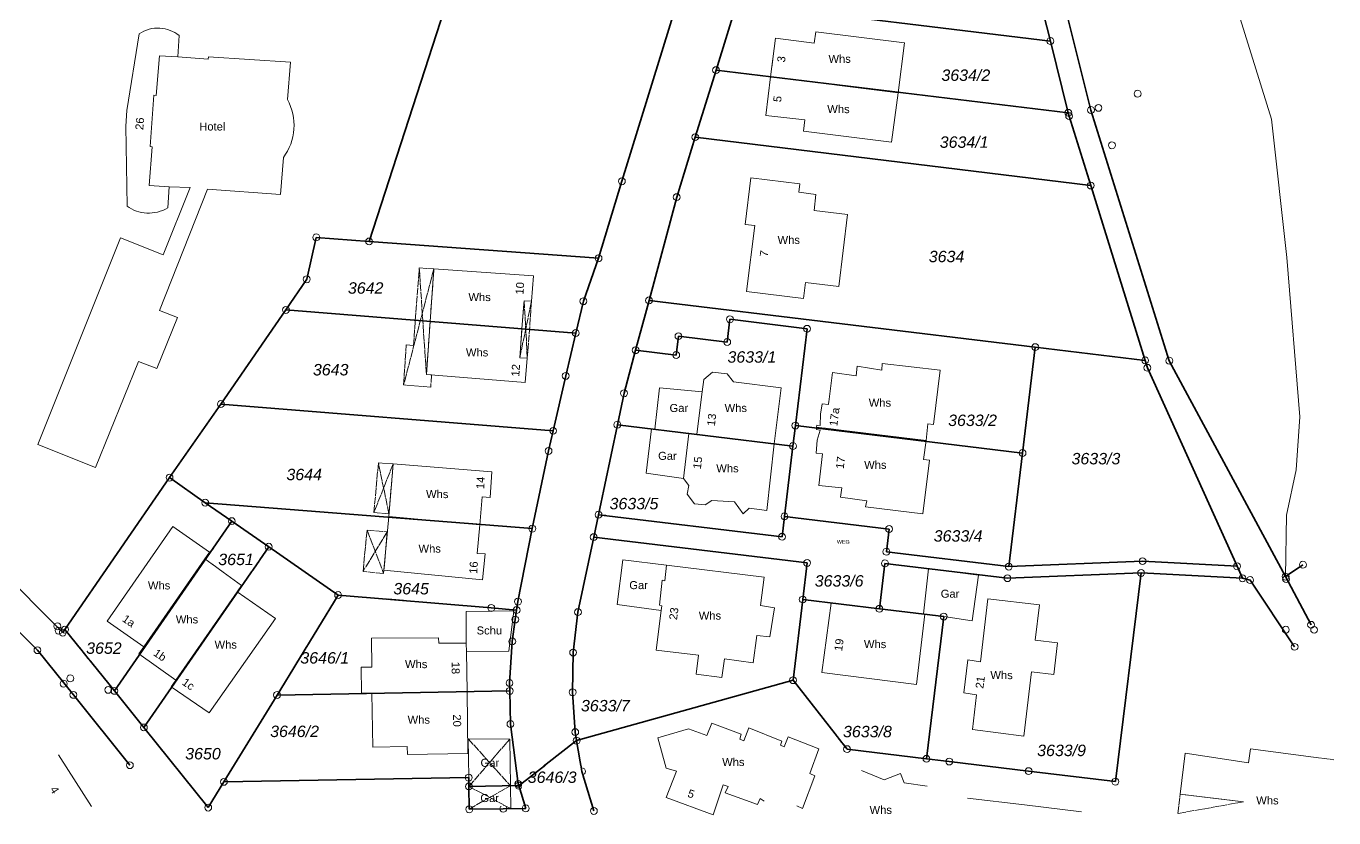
# Model space of a CAD drawing. Header units: metres. Extents: x -154 to 118, y -112 to 159.
# Drawn here: x -56.1 to 115.4, y -111.5 to -7.7 of the extents above; entities that cross this region are included whole.
import ezdxf

# ---------------------------------------------------------------- set-up
doc = ezdxf.new("R2010")
doc.units = ezdxf.units.M
for name, pattern in [('1600.2028', [0]), ('1600.2031', [1.5, 1, 0, 0, -0.5]), ('1600.2505', [0]), ('1600.2507', [0]), ('1600.2515', [0])]:
    doc.linetypes.add(name, pattern=pattern)
doc.layers.get('0').update_dxf_attribs({"color": 1, "linetype": 'CONTINUOUS'})
for name, color, linetype, lineweight in [('Flurstücke_Grenzpunkte', 255, 'CONTINUOUS', 0), ('Gebäude', 255, 'CONTINUOUS', 0), ('Lagebezeichnungen', 255, 'CONTINUOUS', 0), ('Migrationsobjekte', 7, 'CONTINUOUS', 18), ('Vegetation', 255, 'CONTINUOUS', 0), ('Verkehr', 255, 'CONTINUOUS', 0)]:
    doc.layers.add(name, color=color, linetype=linetype, lineweight=lineweight)
doc.styles.add('Flurstücksnummer - K 10 700', font='Arial Italic.ttf')
doc.styles.add('Flurstücksnummer_ Schrägstrich - K 10 700', font='Arial Italic.ttf')
doc.styles.add('Gebäudefunktion (nur BW)', font='Arial.ttf')
doc.styles.add('Sonstiger Text_ Bezeichnung - N 7 380', font='Arial.ttf')
doc.styles.add('Textart 7900', font='Arial.ttf')

# ---------------------------------------------------------------- blocks, each defined once
blk = doc.blocks.new('Grenzpunkt mit Abmarkung (Marke)')
at = {"color": 0, "lineweight": -2}
blk.add_circle((0, 0), 0.5, dxfattribs=at)

msp = doc.modelspace()

# ---------------------------------------------------------------- linework, layer by layer
at = {"layer": 'Flurstücke_Grenzpunkte', "color": 7, "linetype": '1600.2028', "lineweight": 35}
for p, q in [((71.49, 17.26, 0.04), (78.25, -9.62, 0.04)), ((83.57, -18.67, 0.04), (74.35, 18.1, 0.04)), ((-11.14, -35.91, 0.04), (1.89, 4.19, 0.04)), ((22.02, -28.02, 0.04), (29.97, -2.26, 0.04)), ((37.1, -4.63, 0.04), (34.38, -13.43, 0.04)), ((37.1, -4.63, 0.04), (78.25, -9.62, 0.04)), ((78.25, -9.62, 0.04), (80.59, -19.03, 0.04)), ((34.38, -13.43, 0.04), (31.65, -22.23, 0.04)), ((93.85, -51.56, 0.04), (83.57, -18.67, 0.04)), ((80.59, -19.03, 0.04), (80.7, -19.47, 0.04)), ((80.7, -19.47, 0.04), (83.54, -28.58, 0.04)), ((31.65, -22.23, 0.04), (29.22, -30.1, 0.04)), ((18.96, -38.12, 0.04), (22.02, -28.02, 0.04)), ((83.54, -28.58, 0.04), (90.68, -51.52, 0.04)), ((29.22, -30.1, 0.04), (25.59, -43.65, 0.04)), ((-19.32, -40.88, 0.04), (-18.07, -35.38, 0.04)), ((-18.07, -35.38, 0.04), (-11.14, -35.91, 0.04)), ((18.96, -38.12, 0.04), (-11.14, -35.91, 0.04)), ((16.97, -43.75, 0.04), (18.96, -38.12, 0.04)), ((-22.06, -44.9, 0.04), (-19.32, -40.88, 0.04)), ((15.98, -47.93, 0.04), (16.97, -43.75, 0.04)), ((25.59, -43.65, 0.04), (23.83, -50.18, 0.04)), ((-30.59, -57.24, 0.04), (-22.06, -44.9, 0.04)), ((36.2, -46.13, 0.04), (46.32, -47.37, 0.04)), ((14.66, -53.55, 0.04), (15.98, -47.93, 0.04)), ((46.32, -47.37, 0.04), (44.79, -60.07, 0.04)), ((29.15, -50.82, 0.04), (29.45, -48.34, 0.04)), ((23.83, -50.18, 0.04), (22.31, -55.83, 0.04)), ((23.83, -50.18, 0.04), (29.15, -50.82, 0.04)), ((76.26, -49.78, 0.04), (74.59, -63.68, 0.04)), ((76.26, -49.78, 0.04), (90.68, -51.52, 0.04)), ((90.68, -51.52, 0.04), (90.97, -52.49, 0.04)), ((90.97, -52.49, 0.04), (102.74, -78.53, 0.04)), ((109.11, -79.89, 0.04), (93.85, -51.56, 0.04)), ((13.01, -60.76, 0.04), (14.66, -53.55, 0.04)), ((22.31, -55.83, 0.04), (21.44, -59.96, 0.04)), ((-37.32, -66.9, 0.04), (-30.59, -57.24, 0.04)), ((13.01, -60.76, 0.04), (-30.59, -57.24, 0.04)), ((12.4, -63.4, 0.04), (13.01, -60.76, 0.04)), ((44.79, -60.07, 0.04), (44.47, -62.76, 0.04)), ((10.27, -73.59, 0.04), (12.4, -63.4, 0.04)), ((43.36, -71.99, 0.04), (44.47, -62.76, 0.04)), ((72.79, -78.57, 0.04), (74.59, -63.68, 0.04)), ((-32.64, -70.19, 0.04), (-37.32, -66.9, 0.04)), ((-29.15, -72.61, 0.04), (-32.64, -70.19, 0.04)), ((43.36, -71.99, 0.04), (43.04, -74.66, 0.04)), ((57.09, -73.64, 0.04), (43.36, -71.99, 0.04)), ((8.39, -83.17, 0.04), (10.27, -73.59, 0.04)), ((56.73, -76.62, 0.04), (57.09, -73.64, 0.04)), ((18.33, -74.71, 0.04), (16.26, -84.55, 0.04)), ((46.33, -78.09, 0.04), (18.33, -74.71, 0.04)), ((-61.75, -76.77, 0.04), (-51.33, -87.24, 0.04)), ((-15.2, -82.3, 0.04), (-24.31, -75.97, 0.04)), ((-65.97, -78.35, 0.04), (-54.65, -89.54, 0.04)), ((56.54, -78.15, 0.04), (55.81, -84.11, 0.04)), ((72.61, -80.1, 0.04), (56.54, -78.15, 0.04)), ((90.34, -77.86, 0.04), (72.79, -78.57, 0.04)), ((102.74, -78.53, 0.04), (90.34, -77.86, 0.04)), ((102.74, -78.53, 0.04), (103.45, -80.11, 0.04)), ((109.11, -79.89, 0.04), (111.38, -78.33, 0.04)), ((90.15, -79.41, 0.04), (72.61, -80.1, 0.04)), ((86.77, -106.79, 0.04), (90.15, -79.41, 0.04)), ((90.15, -79.41, 0.04), (103.45, -80.11, 0.04)), ((103.45, -80.11, 0.04), (104.44, -80.34, 0.04)), ((104.44, -80.34, 0.04), (110.29, -89.1, 0.04)), ((112.45, -86.21, 0.04), (109.11, -79.89, 0.04)), ((8.22, -84.28, 0.04), (4.89, -84, 0.04)), ((8.22, -84.28, 0.04), (8.39, -83.17, 0.04)), ((45.75, -82.89, 0.04), (44.48, -93.48, 0.04)), ((55.81, -84.11, 0.04), (45.75, -82.89, 0.04)), ((8.04, -85.52, 0.04), (8.22, -84.28, 0.04)), ((16.26, -84.55, 0.04), (15.63, -89.85, 0.04)), ((55.81, -84.11, 0.04), (64.25, -85.13, 0.04)), ((64.25, -85.13, 0.04), (61.99, -103.79, 0.04)), ((-51.33, -87.24, 0.04), (-51.04, -86.84, 0.04)), ((-54.65, -89.54, 0.04), (-49.94, -95.4, 0.04)), ((7.31, -94.89, 0.04), (7.28, -93.85, 0.04)), ((-49.94, -95.4, 0.04), (-42.53, -104.63, 0.04)), ((-44.56, -94.88, 0.04), (-40.69, -99.68, 0.04)), ((7.31, -94.89, 0.04), (-23.22, -95.42, 0.04)), ((7.41, -99.23, 0.04), (7.31, -94.89, 0.04)), ((15.9, -100.29, 0.04), (16.09, -101.4, 0.04)), ((64.98, -104.15, 0.04), (61.99, -103.79, 0.04)), ((1.93, -106.26, 0.04), (-30.19, -106.82, 0.04)), ((1.95, -107.42, 0.04), (1.93, -106.26, 0.04)), ((86.77, -106.79, 0.04), (75.39, -105.41, 0.04)), ((-32.25, -110.19, 0.04), (-30.19, -106.82, 0.04)), ((2, -110.42, 0.04), (1.95, -107.42, 0.04))]:
    msp.add_line(p, q, dxfattribs=at)
at = {"layer": 'Gebäude', "color": 7, "linetype": '1600.2505', "lineweight": 18}
for p, q in [((47.46, -8.4, 0.04), (47.27, -9.88, 0.04)), ((59.09, -9.84, 0.04), (47.46, -8.4, 0.04)), ((-36.25, -11.71, 0.04), (-36.07, -8.9, 0.04)), ((47.27, -9.88, 0.04), (42.16, -9.23, 0.04)), ((58.27, -16.41, 0.04), (59.09, -9.84, 0.04)), ((-32.24, -12, 0.04), (-36.25, -11.71, 0.04)), ((-32.21, -11.67, 0.04), (-32.24, -12, 0.04)), ((-21.45, -12.4, 0.04), (-32.21, -11.67, 0.04)), ((-21.86, -17.28, 0.04), (-21.45, -12.4, 0.04)), ((57.41, -22.87, 0.04), (58.27, -16.41, 0.04)), ((40.91, -19.38, 0.04), (46.02, -19.97, 0.04)), ((46.02, -19.97, 0.04), (45.85, -21.46, 0.04)), ((45.85, -21.46, 0.04), (57.41, -22.87, 0.04)), ((-22.76, -29.74, 0.04), (-22.37, -24.9, 0.04)), ((-38.66, -44.95, 0.04), (-32.32, -29.07, 0.04)), ((-34.6, -28.84, 0.04), (-38.18, -37.66, 0.04)), ((-37.56, -31.5, 0.04), (-37.39, -28.73, 0.04)), ((-37.39, -28.73, 0.04), (-34.6, -28.84, 0.04)), ((-32.32, -29.07, 0.04), (-22.76, -29.74, 0.04)), ((38.93, -27.58, 0.04), (38.22, -33.67, 0.04)), ((45.39, -28.36, 0.04), (38.93, -27.58, 0.04)), ((45.25, -29.45, 0.04), (45.39, -28.36, 0.04)), ((47.49, -29.74, 0.04), (45.25, -29.45, 0.04)), ((47.24, -31.84, 0.04), (47.49, -29.74, 0.04)), ((51.63, -32.36, 0.04), (47.24, -31.84, 0.04)), ((50.47, -41.83, 0.04), (51.63, -32.36, 0.04)), ((38.22, -33.67, 0.04), (39.46, -33.82, 0.04)), ((-43.75, -35.44, 0.04), (-54.61, -62.57, 0.04)), ((-38.18, -37.66, 0.04), (-43.75, -35.44, 0.04)), ((-2.64, -39.51, 0.04), (-3.13, -46.42, 0.04)), ((38.39, -42.49, 0.04), (45.87, -43.39, 0.04)), ((45.87, -43.39, 0.04), (46.12, -41.29, 0.04)), ((46.12, -41.29, 0.04), (50.47, -41.83, 0.04)), ((-39, -52.57, 0.04), (-36.26, -45.89, 0.04)), ((-36.26, -45.89, 0.04), (-38.66, -44.95, 0.04)), ((-3.13, -46.42, 0.04), (-3.62, -53.38, 0.04)), ((8.92, -47.33, 0.04), (-3.13, -46.42, 0.04)), ((-47.04, -65.55, 0.04), (-41.38, -51.66, 0.04)), ((-41.38, -51.66, 0.04), (-39, -52.57, 0.04)), ((33.92, -53.08, 0.04), (32.77, -54.01, 0.04)), ((52.77, -53.55, 0.04), (49.65, -53.1, 0.04)), ((52.9, -52.26, 0.04), (52.77, -53.55, 0.04)), ((56.13, -52.79, 0.04), (52.9, -52.26, 0.04)), ((56.17, -51.91, 0.04), (56.13, -52.79, 0.04)), ((63.78, -52.79, 0.04), (56.17, -51.91, 0.04)), ((32.77, -54.01, 0.04), (32.58, -55.66, 0.04)), ((42.93, -55.11, 0.04), (36.65, -54.33, 0.04)), ((32.58, -55.66, 0.04), (26.94, -55.13, 0.04)), ((42.01, -62.46, 0.04), (42.93, -55.11, 0.04)), ((47.59, -60.02, 0.04), (47.57, -60.27, 0.04)), ((61.95, -62.03, 0.04), (62.16, -59.85, 0.04)), ((62.16, -59.85, 0.04), (62.89, -59.94, 0.04)), ((26.35, -60.55, 0.04), (25.89, -60.5, 0.04)), ((30.82, -61.09, 0.04), (26.35, -60.55, 0.04)), ((47.57, -60.27, 0.04), (47.54, -60.6, 0.04)), ((-54.61, -62.57, 0.04), (-47.04, -65.55, 0.04)), ((41.03, -71.2, 0.04), (42.01, -62.46, 0.04)), ((47.63, -61.98, 0.04), (47.52, -63.68, 0.04)), ((61.61, -64.51, 0.04), (61.95, -62.03, 0.04)), ((-7.99, -65.11, 0.04), (-8.56, -71.98, 0.04)), ((47.52, -63.68, 0.04), (48.36, -63.76, 0.04)), ((48.36, -63.76, 0.04), (47.85, -67.93, 0.04)), ((61.49, -71.66, 0.04), (62.39, -64.62, 0.04)), ((62.39, -64.62, 0.04), (61.61, -64.51, 0.04)), ((30.79, -67.92, 0.04), (30.61, -69.07, 0.04)), ((47.85, -67.93, 0.04), (50.9, -68.26, 0.04)), ((50.9, -68.26, 0.04), (50.71, -69.46, 0.04)), ((30.61, -69.07, 0.04), (31.57, -70.32, 0.04)), ((31.57, -70.32, 0.04), (32.97, -70.47, 0.04)), ((32.97, -70.47, 0.04), (33.83, -69.91, 0.04)), ((33.83, -69.91, 0.04), (36.78, -70.08, 0.04)), ((36.78, -70.08, 0.04), (37.92, -71.66, 0.04)), ((50.71, -69.46, 0.04), (54.16, -69.93, 0.04)), ((54.16, -69.93, 0.04), (54, -70.72, 0.04)), ((-8.56, -71.98, 0.04), (-9.19, -79.05, 0.04)), ((3.38, -73.08, 0.04), (-8.56, -71.98, 0.04)), ((37.92, -71.66, 0.04), (38.73, -70.92, 0.04)), ((38.73, -70.92, 0.04), (41.03, -71.2, 0.04)), ((54, -70.72, 0.04), (61.49, -71.66, 0.04)), ((27.87, -78.39, 0.04), (22.13, -77.68, 0.04)), ((27.87, -78.39, 0.04), (27.65, -80.44, 0.04)), ((40.68, -79.95, 0.04), (27.87, -78.39, 0.04)), ((62.26, -78.86, 0.04), (61.59, -84.79, 0.04)), ((68.81, -79.7, 0.04), (62.26, -78.86, 0.04)), ((27.65, -80.44, 0.04), (27.32, -80.37, 0.04)), ((40.2, -83.66, 0.04), (40.68, -79.95, 0.04)), ((67.99, -85.71, 0.04), (68.81, -79.7, 0.04)), ((-28.46, -81.88, 0.04), (-27.88, -81.04, 0.04)), ((-23.42, -85.39, 0.04), (-28.46, -81.88, 0.04)), ((42.03, -83.98, 0.04), (40.2, -83.66, 0.04)), ((41.45, -87.81, 0.04), (42.03, -83.98, 0.04)), ((55.81, -84.11, 0.04), (49.49, -83.35, 0.04)), ((76.81, -83.61, 0.04), (70.06, -82.81, 0.04)), ((76.26, -88.23, 0.04), (76.81, -83.61, 0.04)), ((7.85, -84.39, 0.04), (1.58, -84.48, 0.04)), ((1.58, -84.48, 0.04), (1.58, -84.65, 0.04)), ((61.59, -84.79, 0.04), (55.81, -84.11, 0.04)), ((60.68, -94.04, 0.04), (61.77, -84.81, 0.04)), ((61.77, -84.81, 0.04), (61.59, -84.79, 0.04)), ((61.77, -84.81, 0.04), (64.25, -85.13, 0.04)), ((64.25, -85.13, 0.04), (67.99, -85.71, 0.04)), ((-2.02, -87.93, 0.04), (-10.83, -87.98, 0.04)), ((-10.83, -87.98, 0.04), (-10.79, -91.76, 0.04)), ((-2.01, -88.64, 0.04), (-2.02, -87.93, 0.04)), ((39.26, -91.22, 0.04), (39.72, -87.62, 0.04)), ((39.72, -87.62, 0.04), (41.45, -87.81, 0.04)), ((79.19, -88.59, 0.04), (76.26, -88.23, 0.04)), ((78.68, -92.74, 0.04), (79.19, -88.59, 0.04)), ((26.53, -89.53, 0.04), (32.08, -90.19, 0.04)), ((32.08, -90.19, 0.04), (31.75, -92.69, 0.04)), ((35.15, -93.14, 0.04), (35.47, -90.68, 0.04)), ((35.47, -90.68, 0.04), (39.26, -91.22, 0.04)), ((48.27, -92.47, 0.04), (60.68, -94.04, 0.04)), ((75.75, -92.37, 0.04), (78.68, -92.74, 0.04)), ((31.75, -92.69, 0.04), (35.15, -93.14, 0.04)), ((-12.15, -95.18, 0.04), (-10.79, -95.17, 0.04)), ((1.71, -94.98, 0.04), (-10.79, -95.17, 0.04)), ((-10.79, -95.17, 0.04), (-10.67, -102.26, 0.04)), ((33.83, -99.1, 0.04), (33.15, -100.75, 0.04)), ((37.69, -100.57, 0.04), (33.83, -99.1, 0.04)), ((1.86, -101.16, 0.04), (1.93, -106.26, 0.04)), ((7.32, -101.2, 0.04), (1.86, -101.16, 0.04)), ((7.4, -107.33, 0.04), (7.32, -101.2, 0.04)), ((30.75, -99.85, 0.04), (26.76, -101.03, 0.04)), ((26.76, -101.03, 0.04), (27.82, -105.01, 0.04)), ((33.15, -100.75, 0.04), (30.75, -99.85, 0.04)), ((37.5, -101.2, 0.04), (37.69, -100.57, 0.04)), ((38.01, -101.44, 0.04), (37.5, -101.2, 0.04)), ((38.66, -99.72, 0.04), (38.01, -101.44, 0.04)), ((43.01, -101.47, 0.04), (38.66, -99.72, 0.04)), ((43.83, -100.91, 0.04), (43.31, -102.21, 0.04)), ((47.88, -102.49, 0.04), (43.83, -100.91, 0.04)), ((68.02, -99.94, 0.04), (74.74, -100.8, 0.04)), ((-10.67, -102.26, 0.04), (-6.14, -102.19, 0.04)), ((-6.14, -102.19, 0.04), (-6.12, -103.22, 0.04)), ((42.83, -102.02, 0.04), (43.01, -101.47, 0.04)), ((43.31, -102.21, 0.04), (42.83, -102.02, 0.04)), ((46.7, -105.71, 0.04), (47.88, -102.49, 0.04)), ((104.51, -102.47, 0.04), (104.25, -104.3, 0.04)), ((112.77, -103.57, 0.04), (104.51, -102.47, 0.04)), ((-6.12, -103.22, 0.04), (1.83, -103.09, 0.04)), ((95.95, -103.04, 0.04), (95.29, -108.44, 0.04)), ((104.25, -104.3, 0.04), (95.95, -103.04, 0.04)), ((1.93, -106.26, 0.04), (1.95, -107.42, 0.04)), ((27.82, -105.01, 0.04), (29.17, -105.41, 0.04)), ((45.73, -110.3, 0.04), (47.36, -106.02, 0.04)), ((47.36, -106.02, 0.04), (46.7, -105.71, 0.04)), ((56.44, -106.53, 0.04), (53.45, -105.33, 0.04)), ((58.59, -105.73, 0.04), (56.44, -106.53, 0.04)), ((59.08, -106.96, 0.04), (58.59, -105.73, 0.04)), ((1.95, -107.42, 0.04), (1.97, -110.39, 0.04)), ((7.44, -110.33, 0.04), (7.4, -107.33, 0.04)), ((34.02, -111.15, 0.04), (35.33, -107.21, 0.04)), ((35.33, -107.21, 0.04), (35.97, -107.41, 0.04)), ((35.97, -107.41, 0.04), (35.59, -108.26, 0.04)), ((62.08, -107.38, 0.04), (59.08, -106.96, 0.04)), ((35.59, -108.26, 0.04), (39.8, -109.79, 0.04)), ((39.8, -109.79, 0.04), (40.15, -109.02, 0.04)), ((40.15, -109.02, 0.04), (40.7, -109.36, 0.04)), ((74.86, -109.83, 0.04), (67.38, -108.94, 0.04)), ((95.29, -108.44, 0.04), (103.58, -109.44, 0.04)), ((44.97, -109.98, 0.04), (45.73, -110.3, 0.04)), ((82.31, -110.73, 0.04), (74.86, -109.83, 0.04))]:
    msp.add_line(p, q, dxfattribs=at)
for centre, radius, start, end in [((-38.87, -12.26, 0.04), 4.34, 86.1697, 124.4106), ((-38.83, -12.3, 0.04), 4.38, 50.9568, 86.773), ((-28.01, -20.68, 0.04), 7.03, 355.9942, 28.9481), ((-28.04, -20.7, 0.04), 7.05, 323.4648, 356.1963), ((-40.09, -27.42, 0.04), 4.77, 233.8873, 267.2371), ((-40.05, -27.39, 0.04), 4.81, 266.7966, 301.2289)]:
    msp.add_arc(centre, radius, start, end, dxfattribs=at)
at = {"layer": 'Migrationsobjekte', "color": 7, "linetype": '1600.2507', "lineweight": 18}
for p, q in [((-38.66, -11.54, 0.04), (-39.06, -16.75, 0.04)), ((-36.25, -11.71, 0.04), (-38.66, -11.54, 0.04)), ((-39.06, -16.75, 0.04), (-39.39, -16.72, 0.04)), ((-39.58, -23.51, 0.04), (-39.99, -28.56, 0.04)), ((-39.87, -23.47, 0.04), (-39.58, -23.51, 0.04)), ((-39.99, -28.56, 0.04), (-37.39, -28.73, 0.04))]:
    msp.add_line(p, q, dxfattribs=at)
at = {"layer": 'Migrationsobjekte', "color": 7, "linetype": '1600.2031', "lineweight": 18}
for p, q in [((-5.32, -49.56, 0.04), (-4.56, -39.37, 0.04)), ((-3.62, -53.38, 0.04), (-4.56, -39.37, 0.04)), ((-4.56, -39.37, 0.04), (-2.64, -39.51, 0.04)), ((-2.64, -39.51, 0.04), (-6.61, -54.73, 0.04)), ((-2.64, -39.51, 0.04), (-3.13, -46.42, 0.04)), ((-3.13, -46.42, 0.04), (-3.62, -53.38, 0.04)), ((-6.61, -54.73, 0.04), (-6.28, -49.46, 0.04)), ((-6.28, -49.46, 0.04), (-5.32, -49.56, 0.04)), ((-3.05, -55.03, 0.04), (-6.61, -54.73, 0.04)), ((-3.62, -53.38, 0.04), (-2.96, -53.43, 0.04)), ((-2.96, -53.43, 0.04), (-3.05, -55.03, 0.04)), ((-10.51, -71.49, 0.04), (-9.92, -64.98, 0.04)), ((-7.99, -65.11, 0.04), (-10.51, -71.49, 0.04)), ((-9.92, -64.98, 0.04), (-8, -65.11, 0.04)), ((-8.53, -71.65, 0.04), (-9.92, -64.98, 0.04)), ((-8, -65.11, 0.04), (-8.53, -71.65, 0.04)), ((-8.53, -71.65, 0.04), (-10.51, -71.49, 0.04)), ((-11.94, -79.2, 0.04), (-11.41, -73.8, 0.04)), ((-11.41, -73.8, 0.04), (-8.75, -74.02, 0.04)), ((-8.75, -74.02, 0.04), (-9.19, -79.05, 0.04)), ((112.77, -103.57, 0.04), (115.44, -103.92, 0.04)), ((94.97, -110.97, 0.04), (95.29, -108.44, 0.04)), ((103.58, -109.44, 0.04), (94.97, -110.97, 0.04)), ((95.29, -108.44, 0.04), (103.58, -109.44, 0.04))]:
    msp.add_line(p, q, dxfattribs=at)
at = {"layer": 'Vegetation', "color": 253, "linetype": '1600.2515', "lineweight": 18, "true_color": 0x999999}
for p, q in [((101.67, -1.89, 0.04), (107.25, -19.86, 0.04)), ((107.25, -19.86, 0.04), (109.27, -38, 0.04)), ((109.27, -38, 0.04), (110.97, -58.91, 0.04)), ((110.97, -58.91, 0.04), (110.51, -65.88, 0.04)), ((110.51, -65.88, 0.04), (109.23, -71.81, 0.04)), ((109.23, -71.81, 0.04), (109.11, -79.89, 0.04)), ((109.11, -79.89, 0.04), (111.38, -78.33, 0.04))]:
    msp.add_line(p, q, dxfattribs=at)
at = {"layer": 'Verkehr', "color": 253, "linetype": '1600.2515', "lineweight": 18, "true_color": 0x999999}
for p, q in [((71.49, 17.26, 0.04), (78.25, -9.62, 0.04)), ((83.57, -18.67, 0.04), (74.35, 18.1, 0.04)), ((78.25, -9.62, 0.04), (80.59, -19.03, 0.04)), ((93.85, -51.56, 0.04), (83.57, -18.67, 0.04)), ((80.59, -19.03, 0.04), (80.7, -19.47, 0.04)), ((80.7, -19.47, 0.04), (83.54, -28.58, 0.04)), ((83.54, -28.58, 0.04), (90.68, -51.52, 0.04)), ((90.68, -51.52, 0.04), (90.97, -52.49, 0.04)), ((90.97, -52.49, 0.04), (102.74, -78.53, 0.04)), ((109.11, -79.89, 0.04), (93.85, -51.56, 0.04)), ((43.36, -71.99, 0.04), (43.04, -74.66, 0.04)), ((57.09, -73.64, 0.04), (43.36, -71.99, 0.04)), ((56.73, -76.62, 0.04), (57.09, -73.64, 0.04)), ((-65.97, -78.35, 0.04), (-54.65, -89.54, 0.04)), ((90.34, -77.86, 0.04), (72.79, -78.57, 0.04)), ((102.74, -78.53, 0.04), (90.34, -77.86, 0.04)), ((102.74, -78.53, 0.04), (103.45, -80.11, 0.04)), ((90.15, -79.41, 0.04), (103.45, -80.11, 0.04)), ((103.45, -80.11, 0.04), (104.44, -80.34, 0.04)), ((104.44, -80.34, 0.04), (110.29, -89.1, 0.04)), ((112.45, -86.21, 0.04), (109.11, -79.89, 0.04)), ((-54.65, -89.54, 0.04), (-49.94, -95.4, 0.04)), ((-49.94, -95.4, 0.04), (-42.53, -104.63, 0.04))]:
    msp.add_line(p, q, dxfattribs=at)

# ---------------------------------------------------------------- block references
at = {"layer": 'Flurstücke_Grenzpunkte', "color": 7, "lineweight": 18, "xscale": 0.9, "yscale": 0.9, "zscale": 0.9}
for p in [(78.25, -9.62, 0.04), (34.38, -13.43, 0.04), (89.69, -16.53, 0.04), (80.59, -19.03, 0.04), (83.57, -18.67, 0.04), (84.55, -18.39, 0.04), (80.7, -19.47, 0.04), (31.65, -22.23, 0.04), (86.32, -23.3, 0.04), (22.02, -28.02, 0.04), (83.54, -28.58, 0.04), (29.22, -30.1, 0.04), (-18.07, -35.38, 0.04), (-11.14, -35.91, 0.04), (18.96, -38.12, 0.04), (-19.32, -40.88, 0.04), (-22.06, -44.9, 0.04), (16.97, -43.75, 0.04), (25.59, -43.65, 0.04), (36.2, -46.13, 0.04), (15.98, -47.93, 0.04), (29.45, -48.34, 0.04), (46.32, -47.37, 0.04), (23.83, -50.18, 0.04), (35.84, -49.11, 0.04), (76.26, -49.78, 0.04), (29.15, -50.82, 0.04), (90.68, -51.52, 0.04), (93.85, -51.56, 0.04), (14.66, -53.55, 0.04), (90.97, -52.49, 0.04), (22.31, -55.83, 0.04), (-30.59, -57.24, 0.04), (21.44, -59.96, 0.04), (44.79, -60.07, 0.04), (13.01, -60.76, 0.04), (12.4, -63.4, 0.04), (44.47, -62.76, 0.04), (74.59, -63.68, 0.04), (-37.32, -66.9, 0.04), (-32.64, -70.19, 0.04), (18.96, -71.76, 0.04), (43.36, -71.99, 0.04), (-29.15, -72.61, 0.04), (10.27, -73.59, 0.04), (57.09, -73.64, 0.04), (18.33, -74.71, 0.04), (43.04, -74.66, 0.04), (-24.31, -75.97, 0.04), (56.73, -76.62, 0.04), (46.33, -78.09, 0.04), (56.54, -78.15, 0.04), (72.79, -78.57, 0.04), (90.34, -77.86, 0.04), (102.74, -78.53, 0.04), (111.38, -78.33, 0.04), (72.61, -80.1, 0.04), (90.15, -79.41, 0.04), (103.45, -80.11, 0.04), (104.44, -80.34, 0.04), (109.11, -79.89, 0.04), (109.17, -80.22, 0.04), (-15.2, -82.3, 0.04), (4.89, -84, 0.04), (8.22, -84.28, 0.04), (8.39, -83.17, 0.04), (45.75, -82.89, 0.04), (55.81, -84.11, 0.04), (8.04, -85.52, 0.04), (16.26, -84.55, 0.04), (64.25, -85.13, 0.04), (112.45, -86.21, 0.04), (-52.04, -86.41, 0.04), (-51.88, -86.97, 0.04), (-51.33, -87.24, 0.04), (-51.04, -86.84, 0.04), (109.13, -86.85, 0.04), (112.85, -86.87, 0.04), (-54.65, -89.54, 0.04), (7.64, -88.39, 0.04), (110.29, -89.1, 0.04), (15.63, -89.85, 0.04), (-51.22, -93.94, 0.04), (-50.34, -93.24, 0.04), (-45.37, -94.75, 0.04), (7.28, -93.85, 0.04), (44.48, -93.48, 0.04), (-49.94, -95.4, 0.04), (-44.56, -94.88, 0.04), (-23.22, -95.42, 0.04), (7.31, -94.89, 0.04), (15.56, -95.06, 0.04), (-40.69, -99.68, 0.04), (7.41, -99.23, 0.04), (15.9, -100.29, 0.04), (16.09, -101.4, 0.04), (51.57, -102.52, 0.04), (-42.53, -104.63, 0.04), (61.99, -103.79, 0.04), (64.98, -104.15, 0.04), (-30.19, -106.82, 0.04), (1.93, -106.26, 0.04), (16.79, -105.44, 0.04), (75.39, -105.41, 0.04), (86.77, -106.79, 0.04), (1.95, -107.42, 0.04), (8.42, -107.08, 0.04), (8.49, -107.31, 0.04), (-32.25, -110.19, 0.04), (2, -110.42, 0.04), (6.47, -110.34, 0.04), (9.41, -110.29, 0.04), (18.35, -110.63, 0.04)]:
    msp.add_blockref('Grenzpunkt mit Abmarkung (Marke)', p, dxfattribs=at)

# ---------------------------------------------------------------- texts
at = {"layer": 'Flurstücke_Grenzpunkte', "color": 7, "lineweight": 18, "char_height": 1.5, "attachment_point": 5, "rotation": 0.0091, "line_spacing_factor": 0.69, "bg_fill": 2}
for s, insert, style in [('3634/2', (67.15, -14.11, 0.04), 'Flurstücksnummer_ Schrägstrich - K 10 700'), ('3634/1', (66.93, -22.89, 0.04), 'Flurstücksnummer_ Schrägstrich - K 10 700'), ('3634', (64.62, -37.9, 0.04), 'Flurstücksnummer - K 10 700'), ('3642', (-11.59, -42.03, 0.04), 'Flurstücksnummer - K 10 700'), ('3643', (-16.18, -52.75, 0.04), 'Flurstücksnummer - K 10 700'), ('3633/2', (68.03, -59.39, 0.04), 'Flurstücksnummer_ Schrägstrich - K 10 700'), ('3633/3', (84.22, -64.42, 0.04), 'Flurstücksnummer_ Schrägstrich - K 10 700'), ('3644', (-19.66, -66.5, 0.04), 'Flurstücksnummer - K 10 700'), ('3633/4', (66.14, -74.56, 0.04), 'Flurstücksnummer_ Schrägstrich - K 10 700'), ('3645', (-5.63, -81.48, 0.04), 'Flurstücksnummer - K 10 700'), ('3646/1', (-16.96, -90.56, 0.04), 'Flurstücksnummer_ Schrägstrich - K 10 700'), ('3646/2', (-20.92, -100.2, 0.04), 'Flurstücksnummer_ Schrägstrich - K 10 700'), ('3650', (-32.94, -103.13, 0.04), 'Flurstücksnummer - K 10 700')]:
    msp.add_mtext(s, dxfattribs=dict(at, insert=insert, style=style))
at = {"layer": 'Gebäude', "color": 7, "lineweight": 18, "char_height": 1.05, "attachment_point": 5, "rotation": 0.0091, "line_spacing_factor": 0.69, "style": 'Gebäudefunktion (nur BW)', "bg_fill": 2}
for s, insert in [('Whs', (50.6, -11.96, 0.04)), ('Whs', (50.44, -18.56, 0.04)), ('Hotel', (-31.71, -20.84, 0.04)), ('Whs', (43.92, -35.72, 0.04)), ('Whs', (3.36, -43.22, 0.04)), ('Whs', (3.03, -50.48, 0.04)), ('Whs', (55.88, -57.08, 0.04)), ('Gar', (29.5, -57.77, 0.04)), ('Whs', (36.97, -57.77, 0.04)), ('Gar', (28, -64.05, 0.04)), ('Whs', (35.88, -65.69, 0.04)), ('Whs', (55.28, -65.23, 0.04)), ('Whs', (-2.2, -69.07, 0.04)), ('Whs', (-3.19, -76.22, 0.04)), ('Whs', (-38.69, -81.05, 0.04)), ('Gar', (24.22, -81.01, 0.04)), ('Gar', (65.08, -82.14, 0.04)), ('Whs', (33.58, -85.01, 0.04)), ('Whs', (-35.03, -85.51, 0.04)), ('Whs', (-29.95, -88.82, 0.04)), ('Whs', (55.25, -88.75, 0.04)), ('Whs', (-4.96, -91.38, 0.04)), ('Whs', (71.84, -92.82, 0.04)), ('Whs', (-4.62, -98.67, 0.04)), ('Whs', (36.65, -104.22, 0.04)), ('Whs', (55.99, -110.5, 0.04)), ('Whs', (106.72, -109.26, 0.04))]:
    msp.add_mtext(s, dxfattribs=dict(at, insert=insert))
at = {"layer": 'Lagebezeichnungen', "color": 7, "lineweight": 18, "char_height": 1.05, "attachment_point": 5, "line_spacing_factor": 0.69, "style": 'Sonstiger Text_ Bezeichnung - N 7 380', "bg_fill": 2}
for s, insert, rotation in [('3', (42.95, -12, 0.04), 82.8382), ('5', (42.44, -17.22, 0.04), 83.074), ('26', (-41.23, -20.46, 0.04), 85.4282), ('10', (8.64, -42.06, 0.04), 86.3749), ('12', (8.09, -52.82, 0.04), 86.374), ('17a', (49.92, -58.93, 0.04), 82.9714), ('17', (50.7, -64.94, 0.04), 82.9363), ('14', (3.48, -67.59, 0.04), 86.3749), ('16', (2.57, -78.7, 0.04), 86.3749), ('23', (28.84, -84.75, 0.04), 82.6609), ('1a', (-42.67, -85.7, 0.04), 325.1804), ('19', (50.51, -88.84, 0.04), 82.679), ('1b', (-38.58, -90.18, 0.04), 325.1804), ('18', (0.21, -91.87, 0.04), 269.9989), ('20', (0.4, -98.78, 0.04), 271.4352), ('4', (-52.4, -107.88, 0.04), 302.5227), ('5', (31.11, -108.39, 0.04), 340.3418)]:
    msp.add_mtext(s, dxfattribs=dict(at, insert=insert, rotation=rotation))
at = {"layer": 'Verkehr', "color": 7, "lineweight": 18, "insert": (50.24, -75.58, 0.04), "char_height": 0.5, "attachment_point": 7, "rotation": 0.0091, "line_spacing_factor": 0.69, "style": 'Textart 7900', "bg_fill": 2}
msp.add_mtext('WEG', dxfattribs=at)

# ---------------------------------------------------------------- next in the draw order: linework, layer by layer
at = {"layer": 'Flurstücke_Grenzpunkte', "color": 7, "linetype": '1600.2028', "lineweight": 35}
for p, q in [((34.38, -13.43, 0.04), (80.59, -19.03, 0.04)), ((83.54, -28.58, 0.04), (31.65, -22.23, 0.04)), ((15.98, -47.93, 0.04), (-22.06, -44.9, 0.04)), ((74.59, -63.68, 0.04), (44.79, -60.07, 0.04)), ((-51.04, -86.84, 0.04), (-37.32, -66.9, 0.04)), ((10.27, -73.59, 0.04), (-32.64, -70.19, 0.04)), ((72.79, -78.57, 0.04), (56.73, -76.62, 0.04)), ((-23.22, -95.42, 0.04), (-15.2, -82.3, 0.04)), ((4.89, -84, 0.04), (-15.2, -82.3, 0.04)), ((-30.19, -106.82, 0.04), (-23.22, -95.42, 0.04)), ((-40.69, -99.68, 0.04), (-32.25, -110.19, 0.04))]:
    msp.add_line(p, q, dxfattribs=at)
at = {"layer": 'Gebäude', "color": 7, "linetype": '1600.2505', "lineweight": 18}
for p, q in [((-41.32, -8.68, 0.04), (-42.91, -18.75, 0.04)), ((42.16, -9.23, 0.04), (41.52, -14.3, 0.04)), ((41.52, -14.3, 0.04), (40.91, -19.38, 0.04)), ((41.52, -14.3, 0.04), (58.27, -16.41, 0.04)), ((-42.91, -18.75, 0.04), (-43.07, -20.78, 0.04)), ((-43.07, -20.78, 0.04), (-42.9, -31.28, 0.04)), ((10.41, -40.41, 0.04), (-2.64, -39.51, 0.04)), ((10.17, -43.76, 0.04), (10.41, -40.41, 0.04)), ((8.92, -47.33, 0.04), (9.21, -43.7, 0.04)), ((9.21, -43.7, 0.04), (10.17, -43.76, 0.04)), ((8.63, -51.17, 0.04), (8.92, -47.33, 0.04)), ((9.62, -51.23, 0.04), (8.63, -51.17, 0.04)), ((9.35, -54.41, 0.04), (9.62, -51.23, 0.04)), ((49.65, -53.1, 0.04), (49.13, -57.3, 0.04)), ((62.89, -59.94, 0.04), (63.78, -52.79, 0.04)), ((-3.62, -53.38, 0.04), (9.35, -54.41, 0.04)), ((26.94, -55.13, 0.04), (26.35, -60.55, 0.04)), ((48.32, -57.21, 0.04), (48.08, -58.58, 0.04)), ((49.13, -57.3, 0.04), (48.32, -57.21, 0.04)), ((48.03, -60.05, 0.04), (47.59, -60.02, 0.04)), ((48.08, -58.58, 0.04), (48.03, -60.05, 0.04)), ((25.89, -60.5, 0.04), (25.23, -66.3, 0.04)), ((47.54, -60.6, 0.04), (48.02, -60.68, 0.04)), ((61.95, -62.03, 0.04), (47.57, -60.27, 0.04)), ((48.02, -60.68, 0.04), (47.63, -61.98, 0.04)), ((4.98, -66.13, 0.04), (-7.99, -65.11, 0.04)), ((4.74, -69.51, 0.04), (4.98, -66.13, 0.04)), ((3.38, -73.08, 0.04), (3.69, -69.43, 0.04)), ((3.69, -69.43, 0.04), (4.74, -69.51, 0.04)), ((-36.9, -73.3, 0.04), (-45.51, -85.74, 0.04)), ((3.05, -76.84, 0.04), (3.38, -73.08, 0.04)), ((4.11, -76.92, 0.04), (3.05, -76.84, 0.04)), ((3.75, -80.33, 0.04), (4.11, -76.92, 0.04)), ((-40.69, -89.09, 0.04), (-32.68, -77.56, 0.04)), ((22.13, -77.68, 0.04), (21.42, -83.56, 0.04)), ((-9.19, -79.05, 0.04), (3.75, -80.33, 0.04)), ((27.32, -80.37, 0.04), (26.94, -83.62, 0.04)), ((21.42, -83.56, 0.04), (27.19, -84.33, 0.04)), ((26.94, -83.62, 0.04), (27.27, -83.7, 0.04)), ((27.27, -83.7, 0.04), (27.19, -84.33, 0.04)), ((49.49, -83.35, 0.04), (48.27, -92.47, 0.04)), ((70.06, -82.81, 0.04), (69.07, -91.06, 0.04)), ((-32.11, -97.78, 0.04), (-23.42, -85.39, 0.04)), ((27.19, -84.33, 0.04), (26.53, -89.53, 0.04)), ((-40.69, -89.09, 0.04), (-41.34, -90.04, 0.04)), ((1.63, -89.76, 0.04), (7.21, -89.65, 0.04)), ((1.71, -94.98, 0.04), (1.63, -89.76, 0.04)), ((69.07, -91.06, 0.04), (67.43, -90.82, 0.04)), ((-10.79, -91.76, 0.04), (-12.17, -91.77, 0.04)), ((-12.17, -91.77, 0.04), (-12.15, -95.18, 0.04)), ((1.83, -103.09, 0.04), (1.71, -94.98, 0.04)), ((-47.54, -110.04, 0.04), (-51.88, -103.25, 0.04)), ((29.17, -105.41, 0.04), (27.83, -108.85, 0.04)), ((27.83, -108.85, 0.04), (34.02, -111.15, 0.04))]:
    msp.add_line(p, q, dxfattribs=at)
at = {"layer": 'Migrationsobjekte', "color": 7, "linetype": '1600.2507', "lineweight": 18}
msp.add_line((-39.39, -16.72, 0.04), (-39.87, -23.47, 0.04), dxfattribs=at)
at = {"layer": 'Migrationsobjekte', "color": 7, "linetype": '1600.2031', "lineweight": 18}
for p, q in [((10.17, -43.76, 0.04), (8.63, -51.17, 0.04)), ((8.92, -47.33, 0.04), (9.21, -43.7, 0.04)), ((9.62, -51.23, 0.04), (9.21, -43.7, 0.04)), ((9.21, -43.7, 0.04), (10.17, -43.76, 0.04)), ((10.17, -43.76, 0.04), (9.62, -51.23, 0.04)), ((8.63, -51.17, 0.04), (8.92, -47.33, 0.04)), ((9.62, -51.23, 0.04), (8.63, -51.17, 0.04)), ((-8.75, -74.02, 0.04), (-11.94, -79.2, 0.04)), ((-11.41, -73.8, 0.04), (-9.23, -79.49, 0.04)), ((-9.23, -79.49, 0.04), (-11.94, -79.2, 0.04)), ((-9.19, -79.05, 0.04), (-9.23, -79.49, 0.04))]:
    msp.add_line(p, q, dxfattribs=at)
at = {"layer": 'Verkehr', "color": 253, "linetype": '1600.2515', "lineweight": 18, "true_color": 0x999999}
msp.add_line((72.79, -78.57, 0.04), (56.73, -76.62, 0.04), dxfattribs=at)

# ---------------------------------------------------------------- next in the draw order: texts
at = {"layer": 'Flurstücke_Grenzpunkte', "color": 7, "lineweight": 18, "char_height": 1.5, "attachment_point": 5, "rotation": 0.0091, "line_spacing_factor": 0.69, "bg_fill": 2}
for s, insert, style in [('3633/1', (39.08, -51.08, 0.04), 'Flurstücksnummer_ Schrägstrich - K 10 700'), ('3633/5', (23.61, -70.32, 0.04), 'Flurstücksnummer_ Schrägstrich - K 10 700'), ('3651', (-28.6, -77.64, 0.04), 'Flurstücksnummer - K 10 700'), ('3633/6', (50.53, -80.46, 0.04), 'Flurstücksnummer_ Schrägstrich - K 10 700'), ('3652', (-45.93, -89.28, 0.04), 'Flurstücksnummer - K 10 700'), ('3633/7', (19.86, -96.83, 0.04), 'Flurstücksnummer_ Schrägstrich - K 10 700'), ('3633/8', (54.24, -100.23, 0.04), 'Flurstücksnummer_ Schrägstrich - K 10 700'), ('3633/9', (79.71, -102.7, 0.04), 'Flurstücksnummer_ Schrägstrich - K 10 700'), ('3646/3', (12.88, -106.22, 0.04), 'Flurstücksnummer_ Schrägstrich - K 10 700')]:
    msp.add_mtext(s, dxfattribs=dict(at, insert=insert, style=style))
at = {"layer": 'Gebäude', "color": 7, "lineweight": 18, "char_height": 1.05, "attachment_point": 5, "rotation": 0.0091, "line_spacing_factor": 0.69, "style": 'Gebäudefunktion (nur BW)', "bg_fill": 2}
for s, insert in [('Schu', (4.64, -86.96, 0.04)), ('Gar', (4.7, -104.32, 0.04)), ('Gar', (4.68, -108.95, 0.04))]:
    msp.add_mtext(s, dxfattribs=dict(at, insert=insert))
at = {"layer": 'Lagebezeichnungen', "color": 7, "lineweight": 18, "char_height": 1.05, "attachment_point": 5, "line_spacing_factor": 0.69, "style": 'Sonstiger Text_ Bezeichnung - N 7 380', "bg_fill": 2}
for s, insert, rotation in [('7', (40.68, -37.49, 0.04), 82.9453), ('13', (33.8, -59.31, 0.04), 83.3647), ('15', (31.97, -64.95, 0.04), 82.4917), ('1c', (-34.85, -93.99, 0.04), 325.1804), ('21', (69.03, -93.76, 0.04), 82.391)]:
    msp.add_mtext(s, dxfattribs=dict(at, insert=insert, rotation=rotation))

# ---------------------------------------------------------------- next in the draw order: linework, layer by layer
at = {"layer": 'Flurstücke_Grenzpunkte', "color": 7, "linetype": '1600.2028', "lineweight": 35}
for p, q in [((25.59, -43.65, 0.04), (76.26, -49.78, 0.04)), ((35.84, -49.11, 0.04), (36.2, -46.13, 0.04)), ((29.45, -48.34, 0.04), (35.84, -49.11, 0.04)), ((21.44, -59.96, 0.04), (18.96, -71.76, 0.04)), ((44.47, -62.76, 0.04), (21.44, -59.96, 0.04)), ((18.96, -71.76, 0.04), (18.33, -74.71, 0.04)), ((43.04, -74.66, 0.04), (18.96, -71.76, 0.04)), ((-44.56, -94.88, 0.04), (-29.15, -72.61, 0.04)), ((-24.31, -75.97, 0.04), (-29.15, -72.61, 0.04)), ((-40.69, -99.68, 0.04), (-24.31, -75.97, 0.04)), ((45.75, -82.89, 0.04), (46.33, -78.09, 0.04)), ((7.64, -88.39, 0.04), (8.04, -85.52, 0.04)), ((-51.04, -86.84, 0.04), (-44.56, -94.88, 0.04)), ((7.28, -93.85, 0.04), (7.64, -88.39, 0.04)), ((15.63, -89.85, 0.04), (15.56, -95.06, 0.04)), ((16.09, -101.4, 0.04), (44.48, -93.48, 0.04)), ((44.48, -93.48, 0.04), (51.57, -102.52, 0.04)), ((15.56, -95.06, 0.04), (15.9, -100.29, 0.04)), ((8.42, -107.08, 0.04), (7.41, -99.23, 0.04)), ((16.09, -101.4, 0.04), (8.49, -107.31, 0.04)), ((16.09, -101.4, 0.04), (16.79, -105.44, 0.04)), ((61.99, -103.79, 0.04), (51.57, -102.52, 0.04)), ((75.39, -105.41, 0.04), (64.98, -104.15, 0.04)), ((16.79, -105.44, 0.04), (18.35, -110.63, 0.04)), ((8.49, -107.31, 0.04), (1.95, -107.42, 0.04)), ((8.49, -107.31, 0.04), (8.42, -107.08, 0.04)), ((9.41, -110.29, 0.04), (8.49, -107.31, 0.04)), ((6.47, -110.34, 0.04), (2, -110.42, 0.04)), ((9.41, -110.29, 0.04), (6.47, -110.34, 0.04))]:
    msp.add_line(p, q, dxfattribs=at)
at = {"layer": 'Gebäude', "color": 7, "linetype": '1600.2505', "lineweight": 18}
for p, q in [((39.46, -33.82, 0.04), (38.39, -42.49, 0.04)), ((35.84, -53.3, 0.04), (33.92, -53.08, 0.04)), ((36.65, -54.33, 0.04), (35.84, -53.3, 0.04)), ((32.58, -55.66, 0.04), (31.85, -61.2, 0.04)), ((30.82, -61.09, 0.04), (30.09, -67.02, 0.04)), ((31.85, -61.2, 0.04), (30.82, -61.09, 0.04)), ((42.01, -62.46, 0.04), (31.85, -61.2, 0.04)), ((25.23, -66.3, 0.04), (30.09, -67.02, 0.04)), ((30.09, -67.02, 0.04), (30.79, -67.92, 0.04)), ((-32.07, -76.68, 0.04), (-36.9, -73.3, 0.04)), ((-32.68, -77.56, 0.04), (-32.07, -76.68, 0.04)), ((-27.88, -81.04, 0.04), (-32.68, -77.56, 0.04)), ((-36.5, -93.46, 0.04), (-28.46, -81.88, 0.04)), ((-45.51, -85.74, 0.04), (-40.69, -89.09, 0.04)), ((1.58, -84.65, 0.04), (1.61, -88.61, 0.04)), ((7.21, -89.65, 0.04), (7.85, -84.39, 0.04)), ((1.61, -88.61, 0.04), (-2.01, -88.64, 0.04)), ((1.63, -89.76, 0.04), (1.61, -88.61, 0.04)), ((-41.34, -90.04, 0.04), (-36.5, -93.46, 0.04)), ((67.43, -90.82, 0.04), (66.9, -95.15, 0.04)), ((74.74, -100.8, 0.04), (75.75, -92.37, 0.04)), ((-36.5, -93.46, 0.04), (-37.1, -94.34, 0.04)), ((-37.1, -94.34, 0.04), (-32.11, -97.78, 0.04)), ((66.9, -95.15, 0.04), (68.56, -95.38, 0.04)), ((68.56, -95.38, 0.04), (68.02, -99.94, 0.04)), ((7.4, -107.33, 0.04), (1.95, -107.42, 0.04)), ((1.97, -110.39, 0.04), (7.44, -110.33, 0.04))]:
    msp.add_line(p, q, dxfattribs=at)
at = {"layer": 'Migrationsobjekte', "color": 7, "linetype": '1600.2031', "lineweight": 18}
for p, q in [((1.86, -101.16, 0.04), (7.4, -107.33, 0.04)), ((1.95, -107.42, 0.04), (7.32, -101.2, 0.04)), ((1.95, -107.42, 0.04), (7.44, -110.33, 0.04)), ((1.97, -110.39, 0.04), (7.4, -107.33, 0.04))]:
    msp.add_line(p, q, dxfattribs=at)
at = {"layer": 'Verkehr', "color": 253, "linetype": '1600.2515', "lineweight": 18, "true_color": 0x999999}
for p, q in [((18.96, -71.76, 0.04), (18.33, -74.71, 0.04)), ((43.04, -74.66, 0.04), (18.96, -71.76, 0.04)), ((16.09, -101.4, 0.04), (8.49, -107.31, 0.04))]:
    msp.add_line(p, q, dxfattribs=at)

doc.saveas('drawing.dxf')
